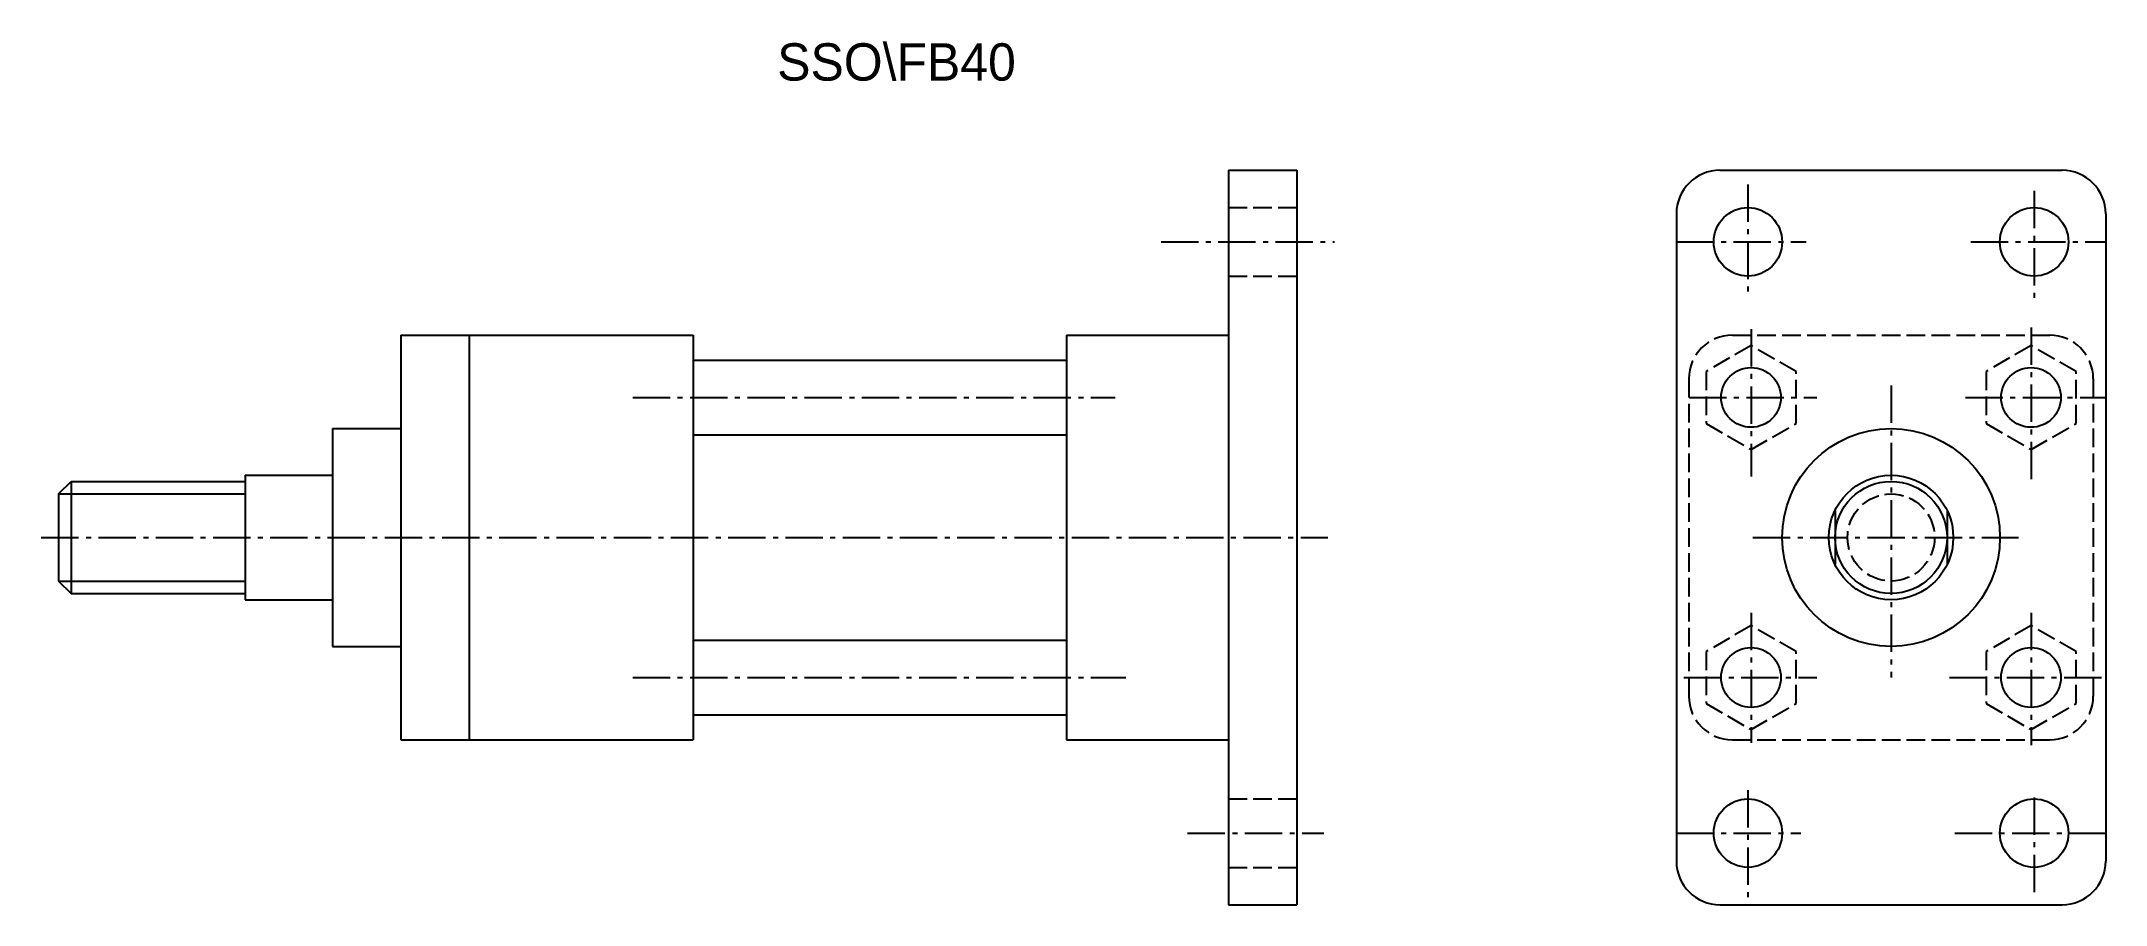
# Model space of a CAD drawing. Extents: x 159 to 491, y 229 to 367.
import ezdxf

# ---------------------------------------------------------------- set-up
doc = ezdxf.new("R2010")
doc.units = 0
doc.header["$MEASUREMENT"] = 0
doc.linetypes.add('DASHED', pattern=[4, 3, -1])
doc.linetypes.add('SCENTER', pattern=[9.2, 6, -1.2, 0.8, -1.2])
for name, color, linetype in [('CON', 2, 'CONTINUOUS'), ('DAS', 3, 'DASHED'), ('SCEN', 1, 'SCENTER'), ('UTI', 7, 'CONTINUOUS')]:
    doc.layers.add(name, color=color, linetype=linetype)

msp = doc.modelspace()

# ---------------------------------------------------------------- linework, layer by layer
at = {"layer": 'CON'}
for p, q in [((349.67, 346.62), (349.67, 228.62)), ((349.67, 346.62), (360.67, 346.62)), ((360.67, 346.62), (360.67, 228.62)), ((428.67, 346.62), (483.67, 346.62)), ((421.67, 339.62), (421.67, 235.62)), ((490.67, 339.62), (490.67, 235.62)), ((216.67, 320.12), (216.67, 255.12)), ((216.67, 320.12), (263.67, 320.12)), ((227.67, 320.12), (227.67, 255.12)), ((263.67, 320.12), (263.67, 255.12)), ((323.67, 320.12), (323.67, 255.12)), ((323.67, 320.12), (349.67, 320.12)), ((263.67, 316.12), (323.67, 316.12)), ((205.67, 305.12), (205.67, 270.12)), ((205.67, 305.12), (216.67, 305.12)), ((263.67, 304.12), (323.67, 304.12)), ((161.67, 294.62), (163.67, 296.62)), ((163.67, 296.62), (163.67, 278.62)), ((163.67, 296.62), (191.67, 296.62)), ((191.67, 297.62), (191.67, 277.62)), ((191.67, 297.62), (205.67, 297.62)), ((161.67, 294.62), (161.67, 280.62)), ((447.17, 291.98), (447.17, 283.26)), ((465.17, 291.98), (465.17, 283.26)), ((161.67, 280.62), (163.67, 278.62)), ((163.67, 278.62), (191.67, 278.62)), ((191.67, 277.62), (205.67, 277.62)), ((205.67, 270.12), (216.67, 270.12)), ((263.67, 271.12), (323.67, 271.12)), ((263.67, 259.12), (323.67, 259.12)), ((216.67, 255.12), (263.67, 255.12)), ((323.67, 255.12), (349.67, 255.12)), ((349.67, 228.62), (360.67, 228.62)), ((428.67, 228.62), (483.67, 228.62))]:
    msp.add_line(p, q, dxfattribs=at)
for centre, radius in [((433.17, 335.12), 5.5), ((479.17, 335.12), 5.5), ((433.67, 310.12), 4.8), ((478.67, 310.12), 4.8), ((456.17, 287.62), 17.5), ((456.17, 287.62), 10), ((456.17, 287.62), 9), ((433.67, 265.12), 4.8), ((478.67, 265.12), 4.8), ((433.17, 240.12), 5.5), ((479.17, 240.12), 5.5)]:
    msp.add_circle(centre, radius, dxfattribs=at)
for centre, start, end in [((428.67, 339.62), 90, 180), ((483.67, 339.62), 0, 90), ((428.67, 235.62), 180, 270), ((483.67, 235.62), 270, 360)]:
    msp.add_arc(centre, 7, start, end, dxfattribs=at)
at = {"layer": 'DAS'}
for p, q in [((349.67, 340.62), (360.67, 340.62)), ((349.67, 329.62), (360.67, 329.62)), ((430.67, 320.12), (481.67, 320.12)), ((423.67, 313.12), (423.67, 262.12)), ((488.67, 313.12), (488.67, 262.12)), ((430.67, 255.12), (481.67, 255.12)), ((349.67, 245.62), (360.67, 245.62)), ((349.67, 234.62), (360.67, 234.62))]:
    msp.add_line(p, q, dxfattribs=at)
for points in [[(433.67, 301.76), (440.9, 305.94), (440.9, 314.29), (433.67, 318.47), (426.44, 314.29), (426.44, 305.94)], [(478.67, 301.76), (485.9, 305.94), (485.9, 314.29), (478.67, 318.47), (471.44, 314.29), (471.44, 305.94)], [(433.67, 256.76), (440.9, 260.94), (440.9, 269.29), (433.67, 273.47), (426.44, 269.29), (426.44, 260.94)], [(478.67, 256.76), (485.9, 260.94), (485.9, 269.29), (478.67, 273.47), (471.44, 269.29), (471.44, 260.94)]]:
    msp.add_lwpolyline(points, close=True, dxfattribs=at)
msp.add_circle((456.17, 287.62), 7, dxfattribs=at)
for centre, start, end in [((430.67, 313.12), 90, 180), ((481.67, 313.12), 0, 90), ((430.67, 262.12), 180, 270), ((481.67, 262.12), 270, 360)]:
    msp.add_arc(centre, 7, start, end, dxfattribs=at)
at = {"layer": 'SCEN'}
for p, q in [((433.17, 344.35), (433.17, 326.43)), ((479.17, 343.31), (479.17, 326.15)), ((338.85, 335.12), (366.74, 335.12)), ((421.67, 335.12), (442.52, 335.12)), ((468.99, 335.12), (490.67, 335.12)), ((433.67, 321.09), (433.67, 297.43)), ((478.67, 321.38), (478.67, 296.39)), ((456.17, 312.03), (456.17, 265.11)), ((253.96, 310.12), (331.48, 310.12)), ((423.73, 310.12), (444.23, 310.12)), ((468.14, 310.12), (490.67, 310.12)), ((158.89, 287.62), (365.66, 287.62)), ((433.98, 287.62), (476.68, 287.62)), ((433.67, 275.53), (433.67, 254.61)), ((478.67, 275.53), (478.67, 254.25)), ((253.96, 265.12), (333.18, 265.12)), ((422.88, 265.12), (444.23, 265.12)), ((465.58, 265.12), (490.67, 265.12)), ((433.17, 247.03), (433.17, 229.65)), ((479.17, 245.84), (479.17, 229.65)), ((343.12, 240.12), (365.03, 240.12)), ((421.67, 240.12), (441.66, 240.12)), ((466.43, 240.12), (490.67, 240.12))]:
    msp.add_line(p, q, dxfattribs=at)
at = {"layer": 'UTI'}
for p, q in [((161.67, 294.62), (191.67, 294.62)), ((161.67, 280.62), (191.67, 280.62))]:
    msp.add_line(p, q, dxfattribs=at)

# ---------------------------------------------------------------- texts
msp.add_text('SSO\\FB40', height=6, dxfattribs=at).set_placement((277.16, 361.03))

doc.saveas('drawing.dxf')
